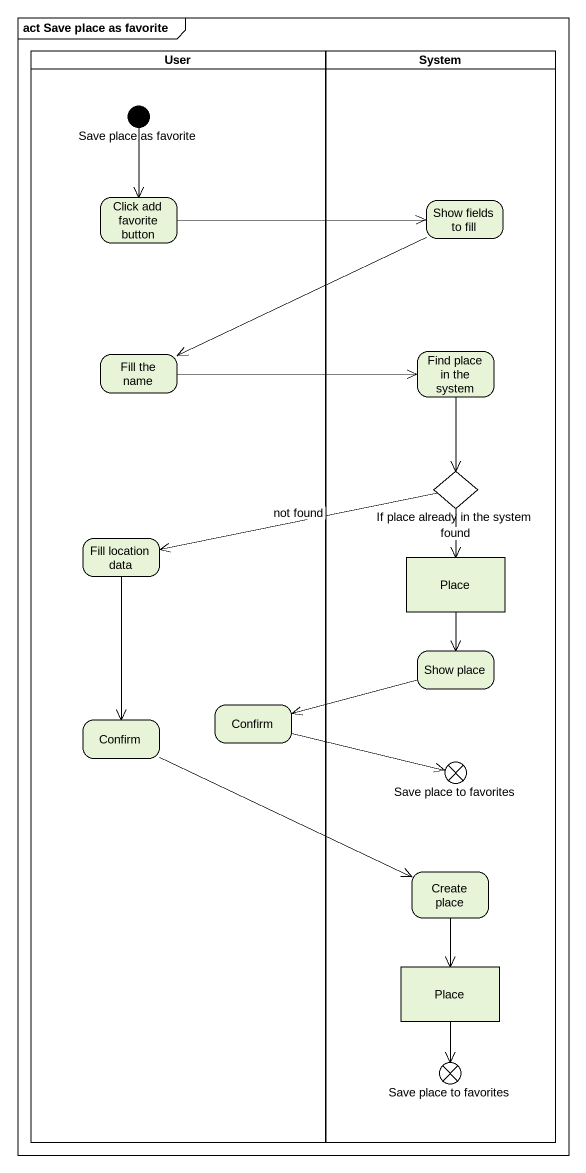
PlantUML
@startuml
mainframe act Save place as favorite
hide empty description
state User <<partition>> {
  state "Save place as favorite" as Save_place_as_favorite <<start>>
  state "Click add favorite button" as Click_add_favorite_button
  state "Fill the name" as Fill_the_name
  state "Fill location data" as Fill_location_data
  state Confirm
  state "Confirm" as Confirm_2
}
state System <<partition>> {
  state "Show fields to fill" as Show_fields_to_fill
  state "Find place in the system" as Find_place_in_the_system
  state "If place already in the system" as If_place_already_in_the <<choice>>
  state Place <<object>>
  state "Show place" as Show_place
  state "Save place to favorites" as Save_place_to_favorites <<end>>
  state "Create place" as Create_place
  state "Place" as Place_2 <<object>>
  state "Save place to favorites" as Save_place_to_favorites_2 <<end>>
}
Save_place_as_favorite --> Click_add_favorite_button
Click_add_favorite_button -right-> Show_fields_to_fill
Show_fields_to_fill -left-> Fill_the_name
Fill_the_name -right-> Find_place_in_the_system
Find_place_in_the_system --> If_place_already_in_the
If_place_already_in_the -left-> Fill_location_data : not found
If_place_already_in_the --> Place : found
Fill_location_data --> Confirm
Place --> Show_place
Show_place -left-> Confirm_2
Confirm -right-> Create_place
Confirm_2 -right-> Save_place_to_favorites
Create_place --> Place_2
Place_2 --> Save_place_to_favorites_2
@enduml
